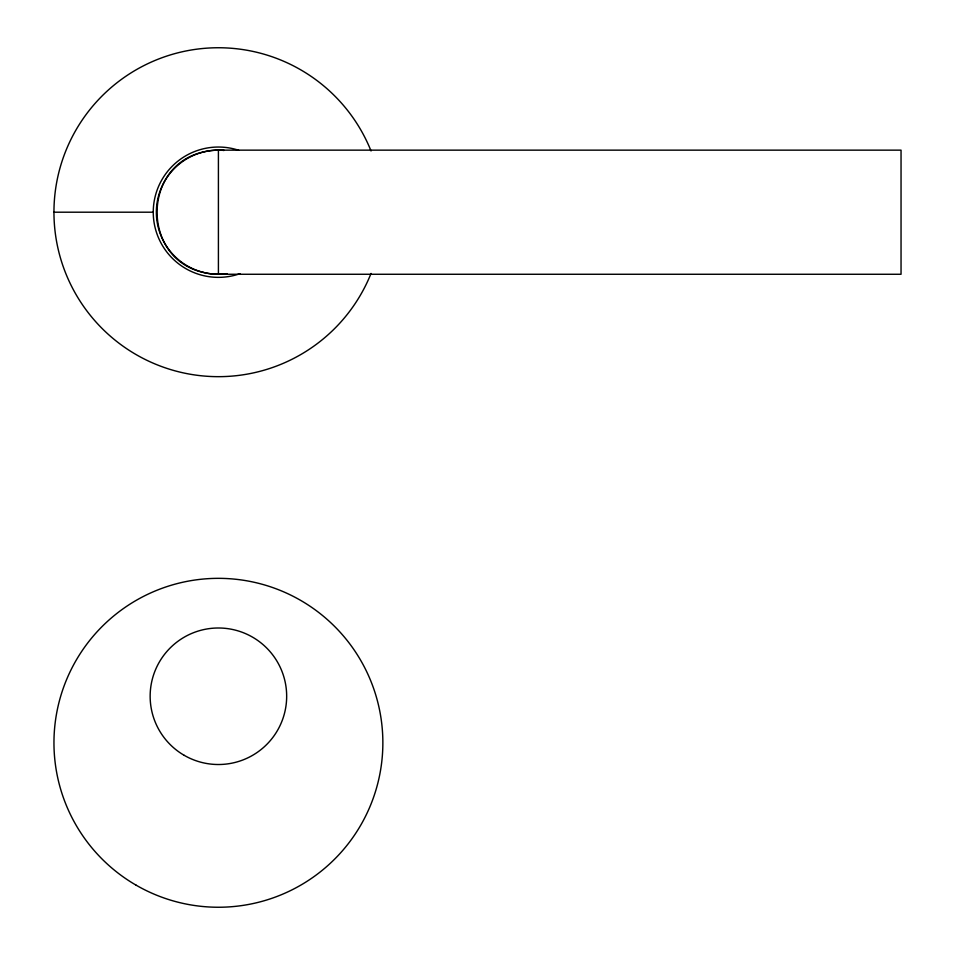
<?xml version="1.0" encoding="UTF-8"?>
<svg xmlns="http://www.w3.org/2000/svg" width="955" height="955" viewBox="0 0 955 955"><rect width="100%" height="100%" fill="white"/><g stroke="black" fill="none" stroke-linecap="round" stroke-linejoin="round"><path stroke-width="1.43" d="M54.005 212.201L153.063 212.201M202.735 272.247C141.889 258.113 141.889 166.289 202.735 152.155A122.204 86.416 -90 0 1 218.409 150.15L901.043 150.15L901.043 274.264L218.409 274.264A122.204 86.416 90 0 1 202.735 272.259M226.848 273.679A62.063 62.063 0 0 1 156.369 213.645A62.063 62.063 0 0 1 223.983 150.401M226.992 273.667A122.204 86.416 90 0 1 218.409 274.252L218.409 150.15A122.204 86.416 -90 0 1 224.127 150.413M371.041 273.44A164.451 164.451 0 0 1 118.778 343.048A164.451 164.451 0 0 1 118.778 81.366A164.451 164.451 0 0 1 371.041 150.974M239.992 273.679A65.155 65.155 0 0 1 153.254 212.846A65.155 65.155 0 0 1 238.786 150.305M184.279 755.369A68.259 68.259 0 0 0 286.667 696.255A68.259 68.259 0 0 0 184.279 637.14A68.259 68.259 0 0 0 184.279 755.369M136.183 885.213A164.451 164.451 0 0 0 382.86 742.799A164.451 164.451 0 0 0 136.183 600.373A164.451 164.451 0 0 0 136.183 885.213"/></g></svg>
